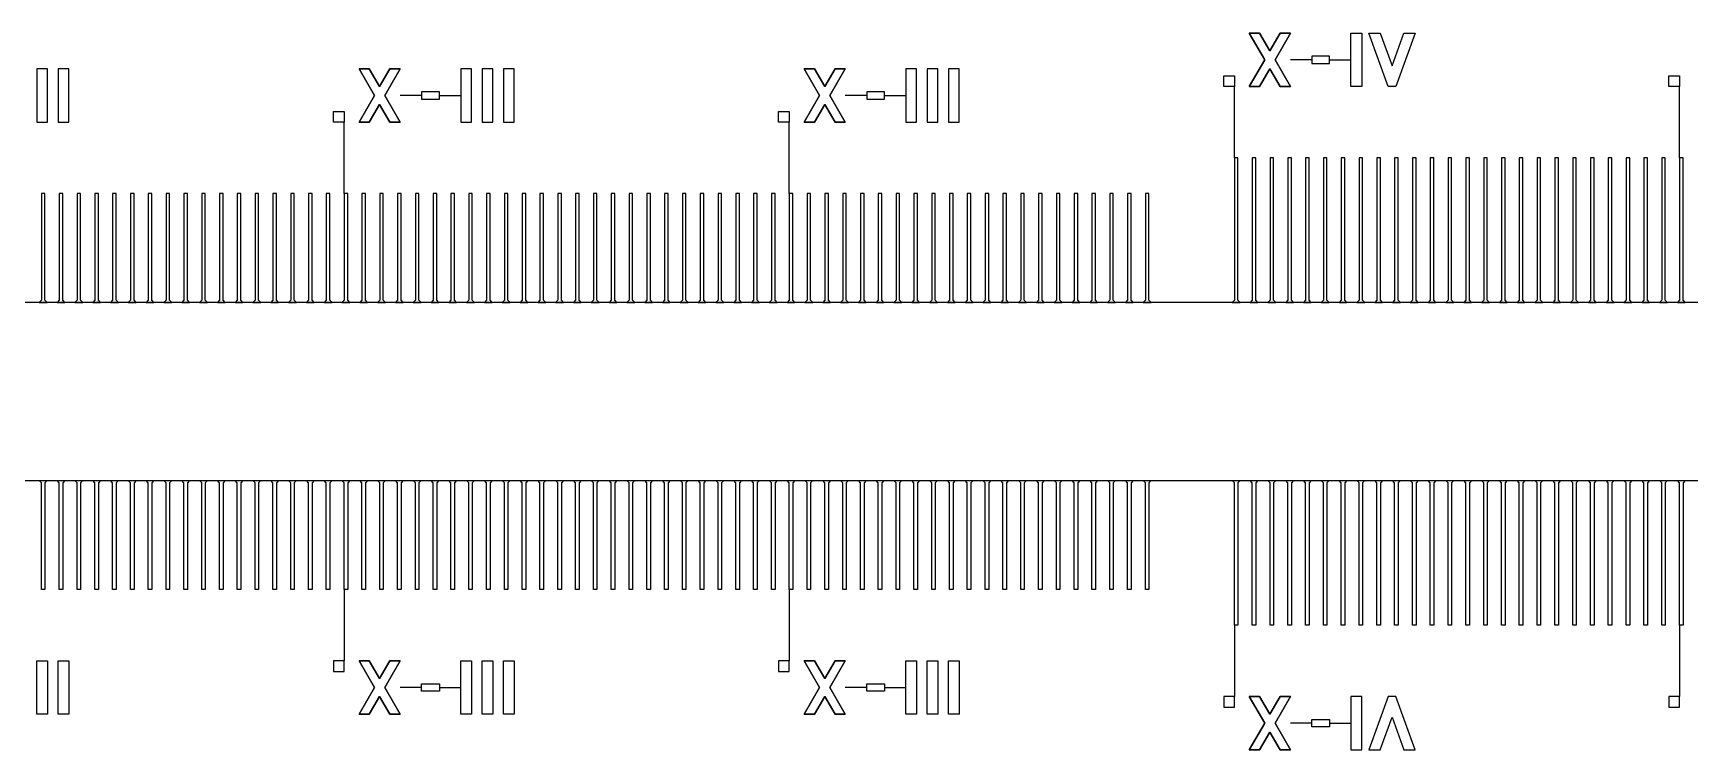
# Model space of a CAD drawing. Extents: x 135699 to 160699, y 112501 to 137501.
# Drawn here: x 147362.4 to 147827.6, y 119075.7 to 119276.9 of the extents above; entities that cross this region are included whole.
import ezdxf

# ---------------------------------------------------------------- set-up
doc = ezdxf.new("R2010")
doc.units = 13
doc.layers.add('1.0', color=221, linetype='Continuous')
doc.layers.add('Main', color=140, linetype='Continuous')
doc.layers.add('Write', color=7, linetype='Continuous', true_color=0x839eaa)

msp = doc.modelspace()

# ---------------------------------------------------------------- linework, layer by layer
for p, q in [((147721.42, 119269.41), (147715.42, 119269.41)), ((147721.42, 119269.41), (147715.42, 119269.41)), ((147726.42, 119269.41), (147732.42, 119269.41)), ((147699.68, 119241.91), (147699.68, 119261.91)), ((147699.68, 119241.91), (147699.68, 119261.91)), ((147824.68, 119241.91), (147824.68, 119261.91)), ((147824.68, 119241.91), (147824.68, 119261.91)), ((147471.42, 119259.41), (147465.42, 119259.41)), ((147471.42, 119259.41), (147465.42, 119259.41)), ((147476.42, 119259.41), (147482.42, 119259.41)), ((147596.42, 119259.41), (147590.42, 119259.41)), ((147596.42, 119259.41), (147590.42, 119259.41)), ((147601.42, 119259.41), (147607.42, 119259.41)), ((147449.68, 119231.91), (147449.68, 119251.91)), ((147449.68, 119231.91), (147449.68, 119251.91)), ((147574.68, 119231.91), (147574.68, 119251.91)), ((147574.68, 119231.91), (147574.68, 119251.91)), ((147449.68, 119120.71), (147449.68, 119100.71)), ((147449.68, 119120.71), (147449.68, 119100.71)), ((147574.68, 119120.71), (147574.68, 119100.71)), ((147574.68, 119120.71), (147574.68, 119100.71)), ((147699.68, 119110.71), (147699.68, 119090.71)), ((147699.68, 119110.71), (147699.68, 119090.71)), ((147824.68, 119110.71), (147824.68, 119090.71)), ((147824.68, 119110.71), (147824.68, 119090.71)), ((147471.42, 119093.21), (147465.42, 119093.21)), ((147471.42, 119093.21), (147465.42, 119093.21)), ((147476.42, 119093.21), (147482.42, 119093.21)), ((147596.42, 119093.21), (147590.42, 119093.21)), ((147596.42, 119093.21), (147590.42, 119093.21)), ((147601.42, 119093.21), (147607.42, 119093.21)), ((147721.42, 119083.21), (147715.42, 119083.21)), ((147721.42, 119083.21), (147715.42, 119083.21)), ((147726.42, 119083.21), (147732.42, 119083.21))]:
    msp.add_line(p, q)
at = {"layer": '1.0'}
for points in [[(147701.28, 119201.31), (147700.68, 119201.91), (147700.68, 119241.91), (147699.68, 119241.91), (147699.68, 119201.91), (147699.08, 119201.31)], [(147706.28, 119201.31), (147705.68, 119201.91), (147705.68, 119241.91), (147704.68, 119241.91), (147704.68, 119201.91), (147704.08, 119201.31)], [(147711.28, 119201.31), (147710.68, 119201.91), (147710.68, 119241.91), (147709.68, 119241.91), (147709.68, 119201.91), (147709.08, 119201.31)], [(147716.28, 119201.31), (147715.68, 119201.91), (147715.68, 119241.91), (147714.68, 119241.91), (147714.68, 119201.91), (147714.08, 119201.31)], [(147721.28, 119201.31), (147720.68, 119201.91), (147720.68, 119241.91), (147719.68, 119241.91), (147719.68, 119201.91), (147719.08, 119201.31)], [(147726.28, 119201.31), (147725.68, 119201.91), (147725.68, 119241.91), (147724.68, 119241.91), (147724.68, 119201.91), (147724.08, 119201.31)], [(147731.28, 119201.31), (147730.68, 119201.91), (147730.68, 119241.91), (147729.68, 119241.91), (147729.68, 119201.91), (147729.08, 119201.31)], [(147736.28, 119201.31), (147735.68, 119201.91), (147735.68, 119241.91), (147734.68, 119241.91), (147734.68, 119201.91), (147734.08, 119201.31)], [(147741.28, 119201.31), (147740.68, 119201.91), (147740.68, 119241.91), (147739.68, 119241.91), (147739.68, 119201.91), (147739.08, 119201.31)], [(147746.28, 119201.31), (147745.68, 119201.91), (147745.68, 119241.91), (147744.68, 119241.91), (147744.68, 119201.91), (147744.08, 119201.31)], [(147751.28, 119201.31), (147750.68, 119201.91), (147750.68, 119241.91), (147749.68, 119241.91), (147749.68, 119201.91), (147749.08, 119201.31)], [(147756.28, 119201.31), (147755.68, 119201.91), (147755.68, 119241.91), (147754.68, 119241.91), (147754.68, 119201.91), (147754.08, 119201.31)], [(147761.28, 119201.31), (147760.68, 119201.91), (147760.68, 119241.91), (147759.68, 119241.91), (147759.68, 119201.91), (147759.08, 119201.31)], [(147766.28, 119201.31), (147765.68, 119201.91), (147765.68, 119241.91), (147764.68, 119241.91), (147764.68, 119201.91), (147764.08, 119201.31)], [(147771.28, 119201.31), (147770.68, 119201.91), (147770.68, 119241.91), (147769.68, 119241.91), (147769.68, 119201.91), (147769.08, 119201.31)], [(147776.28, 119201.31), (147775.68, 119201.91), (147775.68, 119241.91), (147774.68, 119241.91), (147774.68, 119201.91), (147774.08, 119201.31)], [(147781.28, 119201.31), (147780.68, 119201.91), (147780.68, 119241.91), (147779.68, 119241.91), (147779.68, 119201.91), (147779.08, 119201.31)], [(147786.28, 119201.31), (147785.68, 119201.91), (147785.68, 119241.91), (147784.68, 119241.91), (147784.68, 119201.91), (147784.08, 119201.31)], [(147791.28, 119201.31), (147790.68, 119201.91), (147790.68, 119241.91), (147789.68, 119241.91), (147789.68, 119201.91), (147789.08, 119201.31)], [(147796.28, 119201.31), (147795.68, 119201.91), (147795.68, 119241.91), (147794.68, 119241.91), (147794.68, 119201.91), (147794.08, 119201.31)], [(147801.28, 119201.31), (147800.68, 119201.91), (147800.68, 119241.91), (147799.68, 119241.91), (147799.68, 119201.91), (147799.08, 119201.31)], [(147806.28, 119201.31), (147805.68, 119201.91), (147805.68, 119241.91), (147804.68, 119241.91), (147804.68, 119201.91), (147804.08, 119201.31)], [(147811.28, 119201.31), (147810.68, 119201.91), (147810.68, 119241.91), (147809.68, 119241.91), (147809.68, 119201.91), (147809.08, 119201.31)], [(147816.28, 119201.31), (147815.68, 119201.91), (147815.68, 119241.91), (147814.68, 119241.91), (147814.68, 119201.91), (147814.08, 119201.31)], [(147821.28, 119201.31), (147820.68, 119201.91), (147820.68, 119241.91), (147819.68, 119241.91), (147819.68, 119201.91), (147819.08, 119201.31)], [(147826.28, 119201.31), (147825.68, 119201.91), (147825.68, 119241.91), (147824.68, 119241.91), (147824.68, 119201.91), (147824.08, 119201.31)], [(147366.28, 119201.31), (147365.68, 119201.91), (147365.68, 119231.91), (147364.68, 119231.91), (147364.68, 119201.91), (147364.08, 119201.31)], [(147371.28, 119201.31), (147370.68, 119201.91), (147370.68, 119231.91), (147369.68, 119231.91), (147369.68, 119201.91), (147369.08, 119201.31)], [(147376.28, 119201.31), (147375.68, 119201.91), (147375.68, 119231.91), (147374.68, 119231.91), (147374.68, 119201.91), (147374.08, 119201.31)], [(147381.28, 119201.31), (147380.68, 119201.91), (147380.68, 119231.91), (147379.68, 119231.91), (147379.68, 119201.91), (147379.08, 119201.31)], [(147386.28, 119201.31), (147385.68, 119201.91), (147385.68, 119231.91), (147384.68, 119231.91), (147384.68, 119201.91), (147384.08, 119201.31)], [(147391.28, 119201.31), (147390.68, 119201.91), (147390.68, 119231.91), (147389.68, 119231.91), (147389.68, 119201.91), (147389.08, 119201.31)], [(147396.28, 119201.31), (147395.68, 119201.91), (147395.68, 119231.91), (147394.68, 119231.91), (147394.68, 119201.91), (147394.08, 119201.31)], [(147401.28, 119201.31), (147400.68, 119201.91), (147400.68, 119231.91), (147399.68, 119231.91), (147399.68, 119201.91), (147399.08, 119201.31)], [(147406.28, 119201.31), (147405.68, 119201.91), (147405.68, 119231.91), (147404.68, 119231.91), (147404.68, 119201.91), (147404.08, 119201.31)], [(147411.28, 119201.31), (147410.68, 119201.91), (147410.68, 119231.91), (147409.68, 119231.91), (147409.68, 119201.91), (147409.08, 119201.31)], [(147416.28, 119201.31), (147415.68, 119201.91), (147415.68, 119231.91), (147414.68, 119231.91), (147414.68, 119201.91), (147414.08, 119201.31)], [(147421.28, 119201.31), (147420.68, 119201.91), (147420.68, 119231.91), (147419.68, 119231.91), (147419.68, 119201.91), (147419.08, 119201.31)], [(147426.28, 119201.31), (147425.68, 119201.91), (147425.68, 119231.91), (147424.68, 119231.91), (147424.68, 119201.91), (147424.08, 119201.31)], [(147431.28, 119201.31), (147430.68, 119201.91), (147430.68, 119231.91), (147429.68, 119231.91), (147429.68, 119201.91), (147429.08, 119201.31)], [(147436.28, 119201.31), (147435.68, 119201.91), (147435.68, 119231.91), (147434.68, 119231.91), (147434.68, 119201.91), (147434.08, 119201.31)], [(147441.28, 119201.31), (147440.68, 119201.91), (147440.68, 119231.91), (147439.68, 119231.91), (147439.68, 119201.91), (147439.08, 119201.31)], [(147446.28, 119201.31), (147445.68, 119201.91), (147445.68, 119231.91), (147444.68, 119231.91), (147444.68, 119201.91), (147444.08, 119201.31)], [(147451.28, 119201.31), (147450.68, 119201.91), (147450.68, 119231.91), (147449.68, 119231.91), (147449.68, 119201.91), (147449.08, 119201.31)], [(147456.28, 119201.31), (147455.68, 119201.91), (147455.68, 119231.91), (147454.68, 119231.91), (147454.68, 119201.91), (147454.08, 119201.31)], [(147461.28, 119201.31), (147460.68, 119201.91), (147460.68, 119231.91), (147459.68, 119231.91), (147459.68, 119201.91), (147459.08, 119201.31)], [(147466.28, 119201.31), (147465.68, 119201.91), (147465.68, 119231.91), (147464.68, 119231.91), (147464.68, 119201.91), (147464.08, 119201.31)], [(147471.28, 119201.31), (147470.68, 119201.91), (147470.68, 119231.91), (147469.68, 119231.91), (147469.68, 119201.91), (147469.08, 119201.31)], [(147476.28, 119201.31), (147475.68, 119201.91), (147475.68, 119231.91), (147474.68, 119231.91), (147474.68, 119201.91), (147474.08, 119201.31)], [(147481.28, 119201.31), (147480.68, 119201.91), (147480.68, 119231.91), (147479.68, 119231.91), (147479.68, 119201.91), (147479.08, 119201.31)], [(147486.28, 119201.31), (147485.68, 119201.91), (147485.68, 119231.91), (147484.68, 119231.91), (147484.68, 119201.91), (147484.08, 119201.31)], [(147491.28, 119201.31), (147490.68, 119201.91), (147490.68, 119231.91), (147489.68, 119231.91), (147489.68, 119201.91), (147489.08, 119201.31)], [(147496.28, 119201.31), (147495.68, 119201.91), (147495.68, 119231.91), (147494.68, 119231.91), (147494.68, 119201.91), (147494.08, 119201.31)], [(147501.28, 119201.31), (147500.68, 119201.91), (147500.68, 119231.91), (147499.68, 119231.91), (147499.68, 119201.91), (147499.08, 119201.31)], [(147506.28, 119201.31), (147505.68, 119201.91), (147505.68, 119231.91), (147504.68, 119231.91), (147504.68, 119201.91), (147504.08, 119201.31)], [(147511.28, 119201.31), (147510.68, 119201.91), (147510.68, 119231.91), (147509.68, 119231.91), (147509.68, 119201.91), (147509.08, 119201.31)], [(147516.28, 119201.31), (147515.68, 119201.91), (147515.68, 119231.91), (147514.68, 119231.91), (147514.68, 119201.91), (147514.08, 119201.31)], [(147521.28, 119201.31), (147520.68, 119201.91), (147520.68, 119231.91), (147519.68, 119231.91), (147519.68, 119201.91), (147519.08, 119201.31)], [(147526.28, 119201.31), (147525.68, 119201.91), (147525.68, 119231.91), (147524.68, 119231.91), (147524.68, 119201.91), (147524.08, 119201.31)], [(147531.28, 119201.31), (147530.68, 119201.91), (147530.68, 119231.91), (147529.68, 119231.91), (147529.68, 119201.91), (147529.08, 119201.31)], [(147536.28, 119201.31), (147535.68, 119201.91), (147535.68, 119231.91), (147534.68, 119231.91), (147534.68, 119201.91), (147534.08, 119201.31)], [(147541.28, 119201.31), (147540.68, 119201.91), (147540.68, 119231.91), (147539.68, 119231.91), (147539.68, 119201.91), (147539.08, 119201.31)], [(147546.28, 119201.31), (147545.68, 119201.91), (147545.68, 119231.91), (147544.68, 119231.91), (147544.68, 119201.91), (147544.08, 119201.31)], [(147551.28, 119201.31), (147550.68, 119201.91), (147550.68, 119231.91), (147549.68, 119231.91), (147549.68, 119201.91), (147549.08, 119201.31)], [(147556.28, 119201.31), (147555.68, 119201.91), (147555.68, 119231.91), (147554.68, 119231.91), (147554.68, 119201.91), (147554.08, 119201.31)], [(147561.28, 119201.31), (147560.68, 119201.91), (147560.68, 119231.91), (147559.68, 119231.91), (147559.68, 119201.91), (147559.08, 119201.31)], [(147566.28, 119201.31), (147565.68, 119201.91), (147565.68, 119231.91), (147564.68, 119231.91), (147564.68, 119201.91), (147564.08, 119201.31)], [(147571.28, 119201.31), (147570.68, 119201.91), (147570.68, 119231.91), (147569.68, 119231.91), (147569.68, 119201.91), (147569.08, 119201.31)], [(147576.28, 119201.31), (147575.68, 119201.91), (147575.68, 119231.91), (147574.68, 119231.91), (147574.68, 119201.91), (147574.08, 119201.31)], [(147581.28, 119201.31), (147580.68, 119201.91), (147580.68, 119231.91), (147579.68, 119231.91), (147579.68, 119201.91), (147579.08, 119201.31)], [(147586.28, 119201.31), (147585.68, 119201.91), (147585.68, 119231.91), (147584.68, 119231.91), (147584.68, 119201.91), (147584.08, 119201.31)], [(147591.28, 119201.31), (147590.68, 119201.91), (147590.68, 119231.91), (147589.68, 119231.91), (147589.68, 119201.91), (147589.08, 119201.31)], [(147596.28, 119201.31), (147595.68, 119201.91), (147595.68, 119231.91), (147594.68, 119231.91), (147594.68, 119201.91), (147594.08, 119201.31)], [(147601.28, 119201.31), (147600.68, 119201.91), (147600.68, 119231.91), (147599.68, 119231.91), (147599.68, 119201.91), (147599.08, 119201.31)], [(147606.28, 119201.31), (147605.68, 119201.91), (147605.68, 119231.91), (147604.68, 119231.91), (147604.68, 119201.91), (147604.08, 119201.31)], [(147611.28, 119201.31), (147610.68, 119201.91), (147610.68, 119231.91), (147609.68, 119231.91), (147609.68, 119201.91), (147609.08, 119201.31)], [(147616.28, 119201.31), (147615.68, 119201.91), (147615.68, 119231.91), (147614.68, 119231.91), (147614.68, 119201.91), (147614.08, 119201.31)], [(147621.28, 119201.31), (147620.68, 119201.91), (147620.68, 119231.91), (147619.68, 119231.91), (147619.68, 119201.91), (147619.08, 119201.31)], [(147626.28, 119201.31), (147625.68, 119201.91), (147625.68, 119231.91), (147624.68, 119231.91), (147624.68, 119201.91), (147624.08, 119201.31)], [(147631.28, 119201.31), (147630.68, 119201.91), (147630.68, 119231.91), (147629.68, 119231.91), (147629.68, 119201.91), (147629.08, 119201.31)], [(147636.28, 119201.31), (147635.68, 119201.91), (147635.68, 119231.91), (147634.68, 119231.91), (147634.68, 119201.91), (147634.08, 119201.31)], [(147641.28, 119201.31), (147640.68, 119201.91), (147640.68, 119231.91), (147639.68, 119231.91), (147639.68, 119201.91), (147639.08, 119201.31)], [(147646.28, 119201.31), (147645.68, 119201.91), (147645.68, 119231.91), (147644.68, 119231.91), (147644.68, 119201.91), (147644.08, 119201.31)], [(147651.28, 119201.31), (147650.68, 119201.91), (147650.68, 119231.91), (147649.68, 119231.91), (147649.68, 119201.91), (147649.08, 119201.31)], [(147656.28, 119201.31), (147655.68, 119201.91), (147655.68, 119231.91), (147654.68, 119231.91), (147654.68, 119201.91), (147654.08, 119201.31)], [(147661.28, 119201.31), (147660.68, 119201.91), (147660.68, 119231.91), (147659.68, 119231.91), (147659.68, 119201.91), (147659.08, 119201.31)], [(147666.28, 119201.31), (147665.68, 119201.91), (147665.68, 119231.91), (147664.68, 119231.91), (147664.68, 119201.91), (147664.08, 119201.31)], [(147671.28, 119201.31), (147670.68, 119201.91), (147670.68, 119231.91), (147669.68, 119231.91), (147669.68, 119201.91), (147669.08, 119201.31)], [(147676.28, 119201.31), (147675.68, 119201.91), (147675.68, 119231.91), (147674.68, 119231.91), (147674.68, 119201.91), (147674.08, 119201.31)], [(147366.28, 119151.31), (147365.68, 119150.71), (147365.68, 119120.71), (147364.68, 119120.71), (147364.68, 119150.71), (147364.08, 119151.31)], [(147371.28, 119151.31), (147370.68, 119150.71), (147370.68, 119120.71), (147369.68, 119120.71), (147369.68, 119150.71), (147369.08, 119151.31)], [(147376.28, 119151.31), (147375.68, 119150.71), (147375.68, 119120.71), (147374.68, 119120.71), (147374.68, 119150.71), (147374.08, 119151.31)], [(147381.28, 119151.31), (147380.68, 119150.71), (147380.68, 119120.71), (147379.68, 119120.71), (147379.68, 119150.71), (147379.08, 119151.31)], [(147386.28, 119151.31), (147385.68, 119150.71), (147385.68, 119120.71), (147384.68, 119120.71), (147384.68, 119150.71), (147384.08, 119151.31)], [(147391.28, 119151.31), (147390.68, 119150.71), (147390.68, 119120.71), (147389.68, 119120.71), (147389.68, 119150.71), (147389.08, 119151.31)], [(147396.28, 119151.31), (147395.68, 119150.71), (147395.68, 119120.71), (147394.68, 119120.71), (147394.68, 119150.71), (147394.08, 119151.31)], [(147401.28, 119151.31), (147400.68, 119150.71), (147400.68, 119120.71), (147399.68, 119120.71), (147399.68, 119150.71), (147399.08, 119151.31)], [(147406.28, 119151.31), (147405.68, 119150.71), (147405.68, 119120.71), (147404.68, 119120.71), (147404.68, 119150.71), (147404.08, 119151.31)], [(147411.28, 119151.31), (147410.68, 119150.71), (147410.68, 119120.71), (147409.68, 119120.71), (147409.68, 119150.71), (147409.08, 119151.31)], [(147416.28, 119151.31), (147415.68, 119150.71), (147415.68, 119120.71), (147414.68, 119120.71), (147414.68, 119150.71), (147414.08, 119151.31)], [(147421.28, 119151.31), (147420.68, 119150.71), (147420.68, 119120.71), (147419.68, 119120.71), (147419.68, 119150.71), (147419.08, 119151.31)], [(147426.28, 119151.31), (147425.68, 119150.71), (147425.68, 119120.71), (147424.68, 119120.71), (147424.68, 119150.71), (147424.08, 119151.31)], [(147431.28, 119151.31), (147430.68, 119150.71), (147430.68, 119120.71), (147429.68, 119120.71), (147429.68, 119150.71), (147429.08, 119151.31)], [(147436.28, 119151.31), (147435.68, 119150.71), (147435.68, 119120.71), (147434.68, 119120.71), (147434.68, 119150.71), (147434.08, 119151.31)], [(147441.28, 119151.31), (147440.68, 119150.71), (147440.68, 119120.71), (147439.68, 119120.71), (147439.68, 119150.71), (147439.08, 119151.31)], [(147446.28, 119151.31), (147445.68, 119150.71), (147445.68, 119120.71), (147444.68, 119120.71), (147444.68, 119150.71), (147444.08, 119151.31)], [(147451.28, 119151.31), (147450.68, 119150.71), (147450.68, 119120.71), (147449.68, 119120.71), (147449.68, 119150.71), (147449.08, 119151.31)], [(147456.28, 119151.31), (147455.68, 119150.71), (147455.68, 119120.71), (147454.68, 119120.71), (147454.68, 119150.71), (147454.08, 119151.31)], [(147461.28, 119151.31), (147460.68, 119150.71), (147460.68, 119120.71), (147459.68, 119120.71), (147459.68, 119150.71), (147459.08, 119151.31)], [(147466.28, 119151.31), (147465.68, 119150.71), (147465.68, 119120.71), (147464.68, 119120.71), (147464.68, 119150.71), (147464.08, 119151.31)], [(147471.28, 119151.31), (147470.68, 119150.71), (147470.68, 119120.71), (147469.68, 119120.71), (147469.68, 119150.71), (147469.08, 119151.31)], [(147476.28, 119151.31), (147475.68, 119150.71), (147475.68, 119120.71), (147474.68, 119120.71), (147474.68, 119150.71), (147474.08, 119151.31)], [(147481.28, 119151.31), (147480.68, 119150.71), (147480.68, 119120.71), (147479.68, 119120.71), (147479.68, 119150.71), (147479.08, 119151.31)], [(147486.28, 119151.31), (147485.68, 119150.71), (147485.68, 119120.71), (147484.68, 119120.71), (147484.68, 119150.71), (147484.08, 119151.31)], [(147491.28, 119151.31), (147490.68, 119150.71), (147490.68, 119120.71), (147489.68, 119120.71), (147489.68, 119150.71), (147489.08, 119151.31)], [(147496.28, 119151.31), (147495.68, 119150.71), (147495.68, 119120.71), (147494.68, 119120.71), (147494.68, 119150.71), (147494.08, 119151.31)], [(147501.28, 119151.31), (147500.68, 119150.71), (147500.68, 119120.71), (147499.68, 119120.71), (147499.68, 119150.71), (147499.08, 119151.31)], [(147506.28, 119151.31), (147505.68, 119150.71), (147505.68, 119120.71), (147504.68, 119120.71), (147504.68, 119150.71), (147504.08, 119151.31)], [(147511.28, 119151.31), (147510.68, 119150.71), (147510.68, 119120.71), (147509.68, 119120.71), (147509.68, 119150.71), (147509.08, 119151.31)], [(147516.28, 119151.31), (147515.68, 119150.71), (147515.68, 119120.71), (147514.68, 119120.71), (147514.68, 119150.71), (147514.08, 119151.31)], [(147521.28, 119151.31), (147520.68, 119150.71), (147520.68, 119120.71), (147519.68, 119120.71), (147519.68, 119150.71), (147519.08, 119151.31)], [(147526.28, 119151.31), (147525.68, 119150.71), (147525.68, 119120.71), (147524.68, 119120.71), (147524.68, 119150.71), (147524.08, 119151.31)], [(147531.28, 119151.31), (147530.68, 119150.71), (147530.68, 119120.71), (147529.68, 119120.71), (147529.68, 119150.71), (147529.08, 119151.31)], [(147536.28, 119151.31), (147535.68, 119150.71), (147535.68, 119120.71), (147534.68, 119120.71), (147534.68, 119150.71), (147534.08, 119151.31)], [(147541.28, 119151.31), (147540.68, 119150.71), (147540.68, 119120.71), (147539.68, 119120.71), (147539.68, 119150.71), (147539.08, 119151.31)], [(147546.28, 119151.31), (147545.68, 119150.71), (147545.68, 119120.71), (147544.68, 119120.71), (147544.68, 119150.71), (147544.08, 119151.31)], [(147551.28, 119151.31), (147550.68, 119150.71), (147550.68, 119120.71), (147549.68, 119120.71), (147549.68, 119150.71), (147549.08, 119151.31)], [(147556.28, 119151.31), (147555.68, 119150.71), (147555.68, 119120.71), (147554.68, 119120.71), (147554.68, 119150.71), (147554.08, 119151.31)], [(147561.28, 119151.31), (147560.68, 119150.71), (147560.68, 119120.71), (147559.68, 119120.71), (147559.68, 119150.71), (147559.08, 119151.31)], [(147566.28, 119151.31), (147565.68, 119150.71), (147565.68, 119120.71), (147564.68, 119120.71), (147564.68, 119150.71), (147564.08, 119151.31)], [(147571.28, 119151.31), (147570.68, 119150.71), (147570.68, 119120.71), (147569.68, 119120.71), (147569.68, 119150.71), (147569.08, 119151.31)], [(147576.28, 119151.31), (147575.68, 119150.71), (147575.68, 119120.71), (147574.68, 119120.71), (147574.68, 119150.71), (147574.08, 119151.31)], [(147581.28, 119151.31), (147580.68, 119150.71), (147580.68, 119120.71), (147579.68, 119120.71), (147579.68, 119150.71), (147579.08, 119151.31)], [(147586.28, 119151.31), (147585.68, 119150.71), (147585.68, 119120.71), (147584.68, 119120.71), (147584.68, 119150.71), (147584.08, 119151.31)], [(147591.28, 119151.31), (147590.68, 119150.71), (147590.68, 119120.71), (147589.68, 119120.71), (147589.68, 119150.71), (147589.08, 119151.31)], [(147596.28, 119151.31), (147595.68, 119150.71), (147595.68, 119120.71), (147594.68, 119120.71), (147594.68, 119150.71), (147594.08, 119151.31)], [(147601.28, 119151.31), (147600.68, 119150.71), (147600.68, 119120.71), (147599.68, 119120.71), (147599.68, 119150.71), (147599.08, 119151.31)], [(147606.28, 119151.31), (147605.68, 119150.71), (147605.68, 119120.71), (147604.68, 119120.71), (147604.68, 119150.71), (147604.08, 119151.31)], [(147611.28, 119151.31), (147610.68, 119150.71), (147610.68, 119120.71), (147609.68, 119120.71), (147609.68, 119150.71), (147609.08, 119151.31)], [(147616.28, 119151.31), (147615.68, 119150.71), (147615.68, 119120.71), (147614.68, 119120.71), (147614.68, 119150.71), (147614.08, 119151.31)], [(147621.28, 119151.31), (147620.68, 119150.71), (147620.68, 119120.71), (147619.68, 119120.71), (147619.68, 119150.71), (147619.08, 119151.31)], [(147626.28, 119151.31), (147625.68, 119150.71), (147625.68, 119120.71), (147624.68, 119120.71), (147624.68, 119150.71), (147624.08, 119151.31)], [(147631.28, 119151.31), (147630.68, 119150.71), (147630.68, 119120.71), (147629.68, 119120.71), (147629.68, 119150.71), (147629.08, 119151.31)], [(147636.28, 119151.31), (147635.68, 119150.71), (147635.68, 119120.71), (147634.68, 119120.71), (147634.68, 119150.71), (147634.08, 119151.31)], [(147641.28, 119151.31), (147640.68, 119150.71), (147640.68, 119120.71), (147639.68, 119120.71), (147639.68, 119150.71), (147639.08, 119151.31)], [(147646.28, 119151.31), (147645.68, 119150.71), (147645.68, 119120.71), (147644.68, 119120.71), (147644.68, 119150.71), (147644.08, 119151.31)], [(147651.28, 119151.31), (147650.68, 119150.71), (147650.68, 119120.71), (147649.68, 119120.71), (147649.68, 119150.71), (147649.08, 119151.31)], [(147656.28, 119151.31), (147655.68, 119150.71), (147655.68, 119120.71), (147654.68, 119120.71), (147654.68, 119150.71), (147654.08, 119151.31)], [(147661.28, 119151.31), (147660.68, 119150.71), (147660.68, 119120.71), (147659.68, 119120.71), (147659.68, 119150.71), (147659.08, 119151.31)], [(147666.28, 119151.31), (147665.68, 119150.71), (147665.68, 119120.71), (147664.68, 119120.71), (147664.68, 119150.71), (147664.08, 119151.31)], [(147671.28, 119151.31), (147670.68, 119150.71), (147670.68, 119120.71), (147669.68, 119120.71), (147669.68, 119150.71), (147669.08, 119151.31)], [(147676.28, 119151.31), (147675.68, 119150.71), (147675.68, 119120.71), (147674.68, 119120.71), (147674.68, 119150.71), (147674.08, 119151.31)], [(147701.28, 119151.31), (147700.68, 119150.71), (147700.68, 119110.71), (147699.68, 119110.71), (147699.68, 119150.71), (147699.08, 119151.31)], [(147706.28, 119151.31), (147705.68, 119150.71), (147705.68, 119110.71), (147704.68, 119110.71), (147704.68, 119150.71), (147704.08, 119151.31)], [(147711.28, 119151.31), (147710.68, 119150.71), (147710.68, 119110.71), (147709.68, 119110.71), (147709.68, 119150.71), (147709.08, 119151.31)], [(147716.28, 119151.31), (147715.68, 119150.71), (147715.68, 119110.71), (147714.68, 119110.71), (147714.68, 119150.71), (147714.08, 119151.31)], [(147721.28, 119151.31), (147720.68, 119150.71), (147720.68, 119110.71), (147719.68, 119110.71), (147719.68, 119150.71), (147719.08, 119151.31)], [(147726.28, 119151.31), (147725.68, 119150.71), (147725.68, 119110.71), (147724.68, 119110.71), (147724.68, 119150.71), (147724.08, 119151.31)], [(147731.28, 119151.31), (147730.68, 119150.71), (147730.68, 119110.71), (147729.68, 119110.71), (147729.68, 119150.71), (147729.08, 119151.31)], [(147736.28, 119151.31), (147735.68, 119150.71), (147735.68, 119110.71), (147734.68, 119110.71), (147734.68, 119150.71), (147734.08, 119151.31)], [(147741.28, 119151.31), (147740.68, 119150.71), (147740.68, 119110.71), (147739.68, 119110.71), (147739.68, 119150.71), (147739.08, 119151.31)], [(147746.28, 119151.31), (147745.68, 119150.71), (147745.68, 119110.71), (147744.68, 119110.71), (147744.68, 119150.71), (147744.08, 119151.31)], [(147751.28, 119151.31), (147750.68, 119150.71), (147750.68, 119110.71), (147749.68, 119110.71), (147749.68, 119150.71), (147749.08, 119151.31)], [(147756.28, 119151.31), (147755.68, 119150.71), (147755.68, 119110.71), (147754.68, 119110.71), (147754.68, 119150.71), (147754.08, 119151.31)], [(147761.28, 119151.31), (147760.68, 119150.71), (147760.68, 119110.71), (147759.68, 119110.71), (147759.68, 119150.71), (147759.08, 119151.31)], [(147766.28, 119151.31), (147765.68, 119150.71), (147765.68, 119110.71), (147764.68, 119110.71), (147764.68, 119150.71), (147764.08, 119151.31)], [(147771.28, 119151.31), (147770.68, 119150.71), (147770.68, 119110.71), (147769.68, 119110.71), (147769.68, 119150.71), (147769.08, 119151.31)], [(147776.28, 119151.31), (147775.68, 119150.71), (147775.68, 119110.71), (147774.68, 119110.71), (147774.68, 119150.71), (147774.08, 119151.31)], [(147781.28, 119151.31), (147780.68, 119150.71), (147780.68, 119110.71), (147779.68, 119110.71), (147779.68, 119150.71), (147779.08, 119151.31)], [(147786.28, 119151.31), (147785.68, 119150.71), (147785.68, 119110.71), (147784.68, 119110.71), (147784.68, 119150.71), (147784.08, 119151.31)], [(147791.28, 119151.31), (147790.68, 119150.71), (147790.68, 119110.71), (147789.68, 119110.71), (147789.68, 119150.71), (147789.08, 119151.31)], [(147796.28, 119151.31), (147795.68, 119150.71), (147795.68, 119110.71), (147794.68, 119110.71), (147794.68, 119150.71), (147794.08, 119151.31)], [(147801.28, 119151.31), (147800.68, 119150.71), (147800.68, 119110.71), (147799.68, 119110.71), (147799.68, 119150.71), (147799.08, 119151.31)], [(147806.28, 119151.31), (147805.68, 119150.71), (147805.68, 119110.71), (147804.68, 119110.71), (147804.68, 119150.71), (147804.08, 119151.31)], [(147811.28, 119151.31), (147810.68, 119150.71), (147810.68, 119110.71), (147809.68, 119110.71), (147809.68, 119150.71), (147809.08, 119151.31)], [(147816.28, 119151.31), (147815.68, 119150.71), (147815.68, 119110.71), (147814.68, 119110.71), (147814.68, 119150.71), (147814.08, 119151.31)], [(147821.28, 119151.31), (147820.68, 119150.71), (147820.68, 119110.71), (147819.68, 119110.71), (147819.68, 119150.71), (147819.08, 119151.31)], [(147826.28, 119151.31), (147825.68, 119150.71), (147825.68, 119110.71), (147824.68, 119110.71), (147824.68, 119150.71), (147824.08, 119151.31)]]:
    msp.add_lwpolyline(points, close=True, dxfattribs=at)
at = {"layer": 'Main'}
msp.add_lwpolyline([(150549.08, 119201.31), (145849.08, 119201.31), (145849.08, 119151.31), (150549.08, 119151.31)], close=True, dxfattribs=at)
at = {"layer": 'Write'}
for points in [[(147708.21, 119269.41), (147703.87, 119276.91)], [(147706.76, 119276.91), (147703.87, 119276.91)], [(147709.65, 119271.91), (147706.76, 119276.91)], [(147712.54, 119276.91), (147709.65, 119271.91)], [(147715.42, 119276.91), (147711.09, 119269.41)], [(147715.42, 119276.91), (147712.54, 119276.91)], [(147732.42, 119261.91), (147732.42, 119276.91), (147735.42, 119276.91), (147735.42, 119261.91)], [(147743.95, 119267.76), (147747.28, 119276.91), (147750.47, 119276.91), (147745.01, 119261.91), (147742.88, 119261.91), (147737.42, 119276.91), (147740.61, 119276.91)], [(147726.42, 119268.41), (147726.42, 119270.41), (147721.42, 119270.41), (147721.42, 119268.41)], [(147726.42, 119268.41), (147726.42, 119270.41), (147721.42, 119270.41), (147721.42, 119268.41)], [(147366.42, 119251.91), (147366.42, 119266.91), (147363.42, 119266.91), (147363.42, 119251.91)], [(147372.42, 119251.91), (147372.42, 119266.91), (147369.42, 119266.91), (147369.42, 119251.91)], [(147458.21, 119259.41), (147453.87, 119266.91)], [(147456.76, 119266.91), (147453.87, 119266.91)], [(147459.65, 119261.91), (147456.76, 119266.91)], [(147462.54, 119266.91), (147459.65, 119261.91)], [(147465.42, 119266.91), (147461.09, 119259.41)], [(147465.42, 119266.91), (147462.54, 119266.91)], [(147485.42, 119251.91), (147485.42, 119266.91), (147482.42, 119266.91), (147482.42, 119251.91)], [(147491.42, 119251.91), (147491.42, 119266.91), (147488.42, 119266.91), (147488.42, 119251.91)], [(147497.42, 119251.91), (147497.42, 119266.91), (147494.42, 119266.91), (147494.42, 119251.91)], [(147583.21, 119259.41), (147578.87, 119266.91)], [(147581.76, 119266.91), (147578.87, 119266.91)], [(147584.65, 119261.91), (147581.76, 119266.91)], [(147587.54, 119266.91), (147584.65, 119261.91)], [(147590.42, 119266.91), (147586.09, 119259.41)], [(147590.42, 119266.91), (147587.54, 119266.91)], [(147610.42, 119251.91), (147610.42, 119266.91), (147607.42, 119266.91), (147607.42, 119251.91)], [(147616.42, 119251.91), (147616.42, 119266.91), (147613.42, 119266.91), (147613.42, 119251.91)], [(147622.42, 119251.91), (147622.42, 119266.91), (147619.42, 119266.91), (147619.42, 119251.91)], [(147708.21, 119269.41), (147703.87, 119261.91)], [(147709.65, 119266.91), (147706.76, 119261.91)], [(147712.54, 119261.91), (147709.65, 119266.91)], [(147715.42, 119261.91), (147711.09, 119269.41)], [(147696.68, 119261.91), (147696.68, 119264.91), (147699.68, 119264.91), (147699.68, 119261.91)], [(147696.68, 119261.91), (147696.68, 119264.91), (147699.68, 119264.91), (147699.68, 119261.91)], [(147706.76, 119261.91), (147703.87, 119261.91)], [(147715.42, 119261.91), (147712.54, 119261.91)], [(147821.68, 119261.91), (147821.68, 119264.91), (147824.68, 119264.91), (147824.68, 119261.91)], [(147821.68, 119261.91), (147821.68, 119264.91), (147824.68, 119264.91), (147824.68, 119261.91)], [(147458.21, 119259.41), (147453.87, 119251.91)], [(147459.65, 119256.91), (147456.76, 119251.91)], [(147462.54, 119251.91), (147459.65, 119256.91)], [(147465.42, 119251.91), (147461.09, 119259.41)], [(147476.42, 119258.41), (147476.42, 119260.41), (147471.42, 119260.41), (147471.42, 119258.41)], [(147476.42, 119258.41), (147476.42, 119260.41), (147471.42, 119260.41), (147471.42, 119258.41)], [(147583.21, 119259.41), (147578.87, 119251.91)], [(147584.65, 119256.91), (147581.76, 119251.91)], [(147587.54, 119251.91), (147584.65, 119256.91)], [(147590.42, 119251.91), (147586.09, 119259.41)], [(147601.42, 119258.41), (147601.42, 119260.41), (147596.42, 119260.41), (147596.42, 119258.41)], [(147601.42, 119258.41), (147601.42, 119260.41), (147596.42, 119260.41), (147596.42, 119258.41)], [(147446.68, 119251.91), (147446.68, 119254.91), (147449.68, 119254.91), (147449.68, 119251.91)], [(147446.68, 119251.91), (147446.68, 119254.91), (147449.68, 119254.91), (147449.68, 119251.91)], [(147456.76, 119251.91), (147453.87, 119251.91)], [(147465.42, 119251.91), (147462.54, 119251.91)], [(147571.68, 119251.91), (147571.68, 119254.91), (147574.68, 119254.91), (147574.68, 119251.91)], [(147571.68, 119251.91), (147571.68, 119254.91), (147574.68, 119254.91), (147574.68, 119251.91)], [(147581.76, 119251.91), (147578.87, 119251.91)], [(147590.42, 119251.91), (147587.54, 119251.91)], [(147366.42, 119100.71), (147366.42, 119085.71), (147363.42, 119085.71), (147363.42, 119100.71)], [(147372.42, 119100.71), (147372.42, 119085.71), (147369.42, 119085.71), (147369.42, 119100.71)], [(147446.68, 119100.71), (147446.68, 119097.71), (147449.68, 119097.71), (147449.68, 119100.71)], [(147446.68, 119100.71), (147446.68, 119097.71), (147449.68, 119097.71), (147449.68, 119100.71)], [(147458.21, 119093.21), (147453.87, 119100.71)], [(147456.76, 119100.71), (147453.87, 119100.71)], [(147459.65, 119095.71), (147456.76, 119100.71)], [(147462.54, 119100.71), (147459.65, 119095.71)], [(147465.42, 119100.71), (147461.09, 119093.21)], [(147465.42, 119100.71), (147462.54, 119100.71)], [(147485.42, 119100.71), (147485.42, 119085.71), (147482.42, 119085.71), (147482.42, 119100.71)], [(147491.42, 119100.71), (147491.42, 119085.71), (147488.42, 119085.71), (147488.42, 119100.71)], [(147497.42, 119100.71), (147497.42, 119085.71), (147494.42, 119085.71), (147494.42, 119100.71)], [(147571.68, 119100.71), (147571.68, 119097.71), (147574.68, 119097.71), (147574.68, 119100.71)], [(147571.68, 119100.71), (147571.68, 119097.71), (147574.68, 119097.71), (147574.68, 119100.71)], [(147583.21, 119093.21), (147578.87, 119100.71)], [(147581.76, 119100.71), (147578.87, 119100.71)], [(147584.65, 119095.71), (147581.76, 119100.71)], [(147587.54, 119100.71), (147584.65, 119095.71)], [(147590.42, 119100.71), (147586.09, 119093.21)], [(147590.42, 119100.71), (147587.54, 119100.71)], [(147610.42, 119100.71), (147610.42, 119085.71), (147607.42, 119085.71), (147607.42, 119100.71)], [(147616.42, 119100.71), (147616.42, 119085.71), (147613.42, 119085.71), (147613.42, 119100.71)], [(147622.42, 119100.71), (147622.42, 119085.71), (147619.42, 119085.71), (147619.42, 119100.71)], [(147476.42, 119094.21), (147476.42, 119092.21), (147471.42, 119092.21), (147471.42, 119094.21)], [(147476.42, 119094.21), (147476.42, 119092.21), (147471.42, 119092.21), (147471.42, 119094.21)], [(147601.42, 119094.21), (147601.42, 119092.21), (147596.42, 119092.21), (147596.42, 119094.21)], [(147601.42, 119094.21), (147601.42, 119092.21), (147596.42, 119092.21), (147596.42, 119094.21)], [(147458.21, 119093.21), (147453.87, 119085.71)], [(147459.65, 119090.71), (147456.76, 119085.71)], [(147462.54, 119085.71), (147459.65, 119090.71)], [(147465.42, 119085.71), (147461.09, 119093.21)], [(147583.21, 119093.21), (147578.87, 119085.71)], [(147584.65, 119090.71), (147581.76, 119085.71)], [(147587.54, 119085.71), (147584.65, 119090.71)], [(147590.42, 119085.71), (147586.09, 119093.21)], [(147696.68, 119090.71), (147696.68, 119087.71), (147699.68, 119087.71), (147699.68, 119090.71)], [(147696.68, 119090.71), (147696.68, 119087.71), (147699.68, 119087.71), (147699.68, 119090.71)], [(147708.21, 119083.21), (147703.87, 119090.71)], [(147706.76, 119090.71), (147703.87, 119090.71)], [(147709.65, 119085.71), (147706.76, 119090.71)], [(147712.54, 119090.71), (147709.65, 119085.71)], [(147715.42, 119090.71), (147711.09, 119083.21)], [(147715.42, 119090.71), (147712.54, 119090.71)], [(147732.42, 119090.71), (147732.42, 119075.71), (147735.42, 119075.71), (147735.42, 119090.71)], [(147743.95, 119084.86), (147747.28, 119075.71), (147750.47, 119075.71), (147745.01, 119090.71), (147742.88, 119090.71), (147737.42, 119075.71), (147740.61, 119075.71)], [(147821.68, 119090.71), (147821.68, 119087.71), (147824.68, 119087.71), (147824.68, 119090.71)], [(147821.68, 119090.71), (147821.68, 119087.71), (147824.68, 119087.71), (147824.68, 119090.71)], [(147456.76, 119085.71), (147453.87, 119085.71)], [(147465.42, 119085.71), (147462.54, 119085.71)], [(147581.76, 119085.71), (147578.87, 119085.71)], [(147590.42, 119085.71), (147587.54, 119085.71)], [(147726.42, 119084.21), (147726.42, 119082.21), (147721.42, 119082.21), (147721.42, 119084.21)], [(147726.42, 119084.21), (147726.42, 119082.21), (147721.42, 119082.21), (147721.42, 119084.21)], [(147708.21, 119083.21), (147703.87, 119075.71)], [(147709.65, 119080.71), (147706.76, 119075.71)], [(147712.54, 119075.71), (147709.65, 119080.71)], [(147715.42, 119075.71), (147711.09, 119083.21)], [(147706.76, 119075.71), (147703.87, 119075.71)], [(147715.42, 119075.71), (147712.54, 119075.71)]]:
    msp.add_lwpolyline(points, close=True, dxfattribs=at)

doc.saveas('drawing.dxf')
